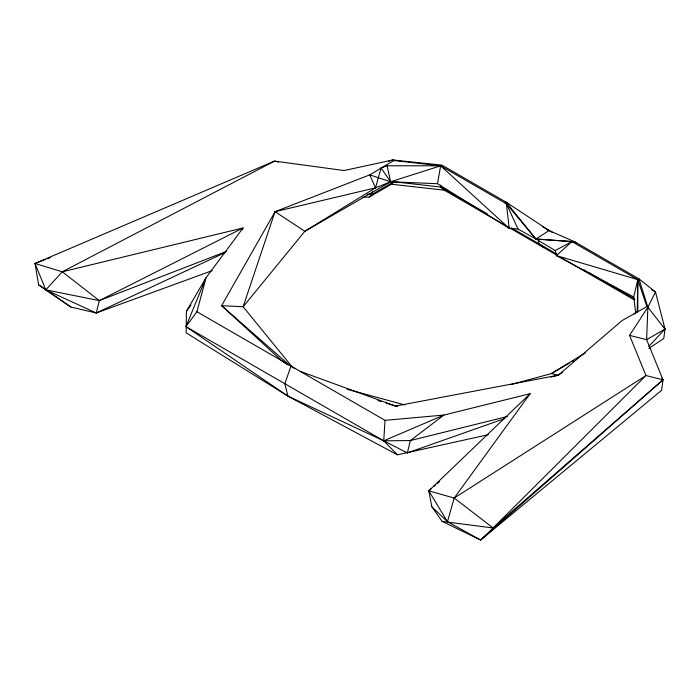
<?xml version="1.0" encoding="UTF-8"?>
<svg xmlns="http://www.w3.org/2000/svg" width="700" height="700" viewBox="0 0 700 700"><rect width="100%" height="100%" fill="white"/><g stroke="black" fill="none" stroke-linecap="round" stroke-linejoin="round"><path stroke-width="1.05" d="M637.254 312.148L637.77 279.615L571.909 241.588L535.903 239.024L517.974 229.014L509.241 228.392L437.5 183.706L390.591 181.773L369.766 174.86L275.074 211.68L221.62 305.664L281.776 360.727L287.901 364.971M212.179 270.646L96.259 312.996L70.849 307.029L38.623 284.839L35 263.48L62.283 271.801L243.057 227.964L206.054 277.725L186.419 311.229L186.183 332.868L287.91 396.113L397.434 454.825L488.338 434.691M547.094 229.696L574.656 241.763L638.977 278.88L647.867 307.265L646.625 339.675L663.014 379.838L661.544 390.381L480.62 540.024L442.19 521.413L431.839 506.739L428.776 490.823L530.11 393.697L443.922 415.056L385.017 420.341L196.91 311.736L206.054 277.725L185.938 326.62L287.91 396.113L383.74 440.825L407.339 452.926L504.84 418.53M397.434 454.825L383.74 440.825L385.017 420.341M437.5 183.706L440.65 165.812L393.881 160.545L369.766 174.86L375.498 187.862L304.824 231.297L243.127 306.757L221.62 305.664L290.771 366.363M635.731 313.25L633.727 296.993L637.77 279.615L556.334 255.579L555.249 250.539L535.903 239.024L506.52 203.84L440.65 165.812L387.118 165.769L381.089 167.93L375.498 187.862L275.275 211.627M504.98 202.956L506.196 202.23L535.903 239.024L549.097 230.527L506.196 202.23L441.919 165.112L392.761 159.976L344.067 170.546L274.496 161.088L35 263.48L45.824 289.835L96.259 312.996L99.33 300.624L243.057 227.964L242.112 229.88M407.339 452.926L410.401 440.545L443.922 415.056L383.74 440.825L185.938 326.62L196.91 311.736M530.11 393.697L454.186 498.059L447.457 521.719L480.62 540.024L663.014 379.838L661.798 378.105M274.942 211.916L243.127 306.757L292.652 367.535M480.62 540.024L493.097 527.966L663.014 379.838L645.96 375.541L629.562 335.379L647.867 307.265L655.489 291.953L638.977 278.88M186.419 311.229L190.977 305.095M278.512 162.094L274.496 161.088L62.283 271.801L45.824 289.835L99.33 300.624L226.581 251.361M648.734 346.5L665 329.061L655.489 291.953L651.718 289.774M362.749 197.234L369.233 197.05L391.44 184.231L393.881 181.764L440.65 187.031L487.778 214.235M442.19 521.413L493.097 527.966L645.96 375.541L454.186 498.059L428.776 490.823L431.261 488.688M634.095 314.002L637.84 310.52L637.77 279.615L646.887 306.618L622.099 320.539L558.311 375.209L550.9 377.037M369.233 197.05L372.444 194.145L393.881 181.764M576.188 243.233L574.656 241.763L571.909 241.588L556.334 255.579L633.727 296.993M433.746 486.544L435.4 485.117M437.054 483.7L439.539 481.556M386.19 403.121L395.544 406.07L558.311 375.209L562.765 372.102M648.83 348.504L663.784 338.459L665 329.061L663.906 327.224M585.462 352.844L551.303 373.599L511.245 384.51M507.727 203.709L506.196 202.23L509.241 228.392L440.65 165.812L390.591 181.773L304.824 231.297L275.074 211.68M569.214 363.256L551.303 373.599L558.311 375.209M572.04 361.629L573.921 360.535M573.396 242.463L574.656 241.763L535.903 239.024M555.249 250.539L571.909 241.588M96.259 312.996L224.787 252.709M375.498 187.862L390.591 181.773L387.118 165.769M35 263.48L45.185 259.586M47.215 258.808L50.269 257.644M388.684 161.289L392.761 159.976L395.955 160.589M507.614 416.447L410.401 440.545L383.74 440.825M367.036 194.303L372.444 194.145L372.444 191.319M391.44 184.231L444.273 190.173L505.365 225.444M397.626 406.332L395.544 406.07L300.151 371.341M629.562 335.379L646.625 339.675L665 329.061L647.867 307.265M347.069 389.244L404.845 404.933M377.877 400.496L380.993 401.476M542.544 226.748L552.86 232.697M511.341 227.841L556.605 253.977M583.975 269.78L585.865 270.865M587.746 271.959L634.935 299.197M507.246 226.529L557.069 255.299M561.776 258.011L634.226 299.845M38.623 284.839L70.849 307.029M294.464 368.463L290.964 366.039L284.848 383.731L287.91 396.113M454.186 498.059L493.097 527.966M543.9 247.695L538.676 243.626L538.676 240.791M62.283 271.801L99.33 300.624M444.273 190.173L440.65 187.031L440.65 185.141M431.839 506.739L447.457 521.719L428.776 490.823M381.089 167.93L390.591 181.773M506.52 203.84L517.974 229.014"/></g></svg>
